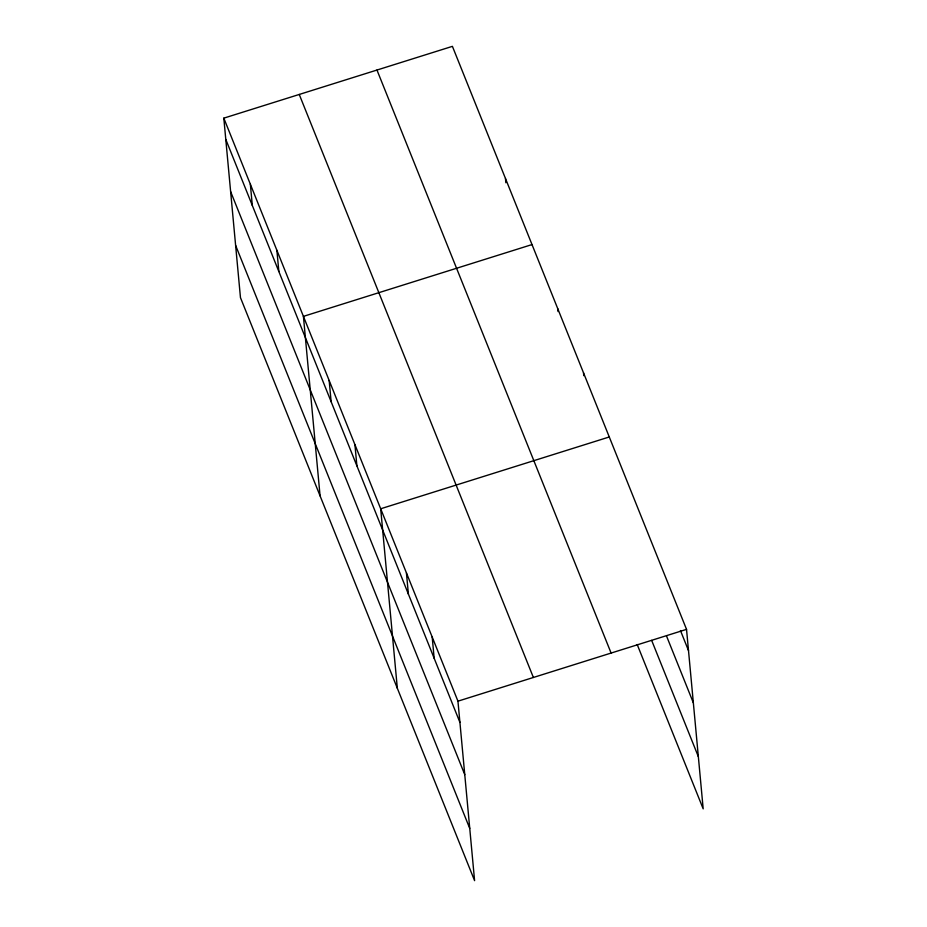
<?xml version="1.0" encoding="UTF-8"?>
<svg xmlns="http://www.w3.org/2000/svg" width="927" height="927" viewBox="0 0 927 927"><rect width="100%" height="100%" fill="white"/><g stroke="black" fill="none" stroke-linecap="round" stroke-linejoin="round"><path stroke-width="1.39" d="M223.813 118.146L457.95 701.171L474.589 880.65L240.464 297.637L223.813 118.146L452.411 46.35L686.536 629.363L703.187 808.854L637.197 644.508M532.005 244.577L303.419 316.374L320.07 495.864M609.271 436.976L380.684 508.772L397.335 688.251M457.95 701.171L686.536 629.363M680.464 630.557L688.506 650.603M666.525 636.015L693.35 702.828M651.669 640.395L698.344 756.629M376.965 70.046L611.102 653.06M299.247 94.45L533.384 677.475M225.782 139.386L459.919 722.4M230.626 191.611L464.763 774.624M235.62 245.412L469.746 828.425M583.523 372.839L583.778 375.667M557.764 308.703L558.031 311.542M505.47 178.505L505.864 182.746M432.191 637.034L434.16 658.274M406.432 572.898L408.401 594.137M354.925 444.636L356.895 465.875M329.166 380.51L331.136 401.739M276.883 250.302L278.853 271.53M250.348 184.23L252.318 205.458"/></g></svg>
